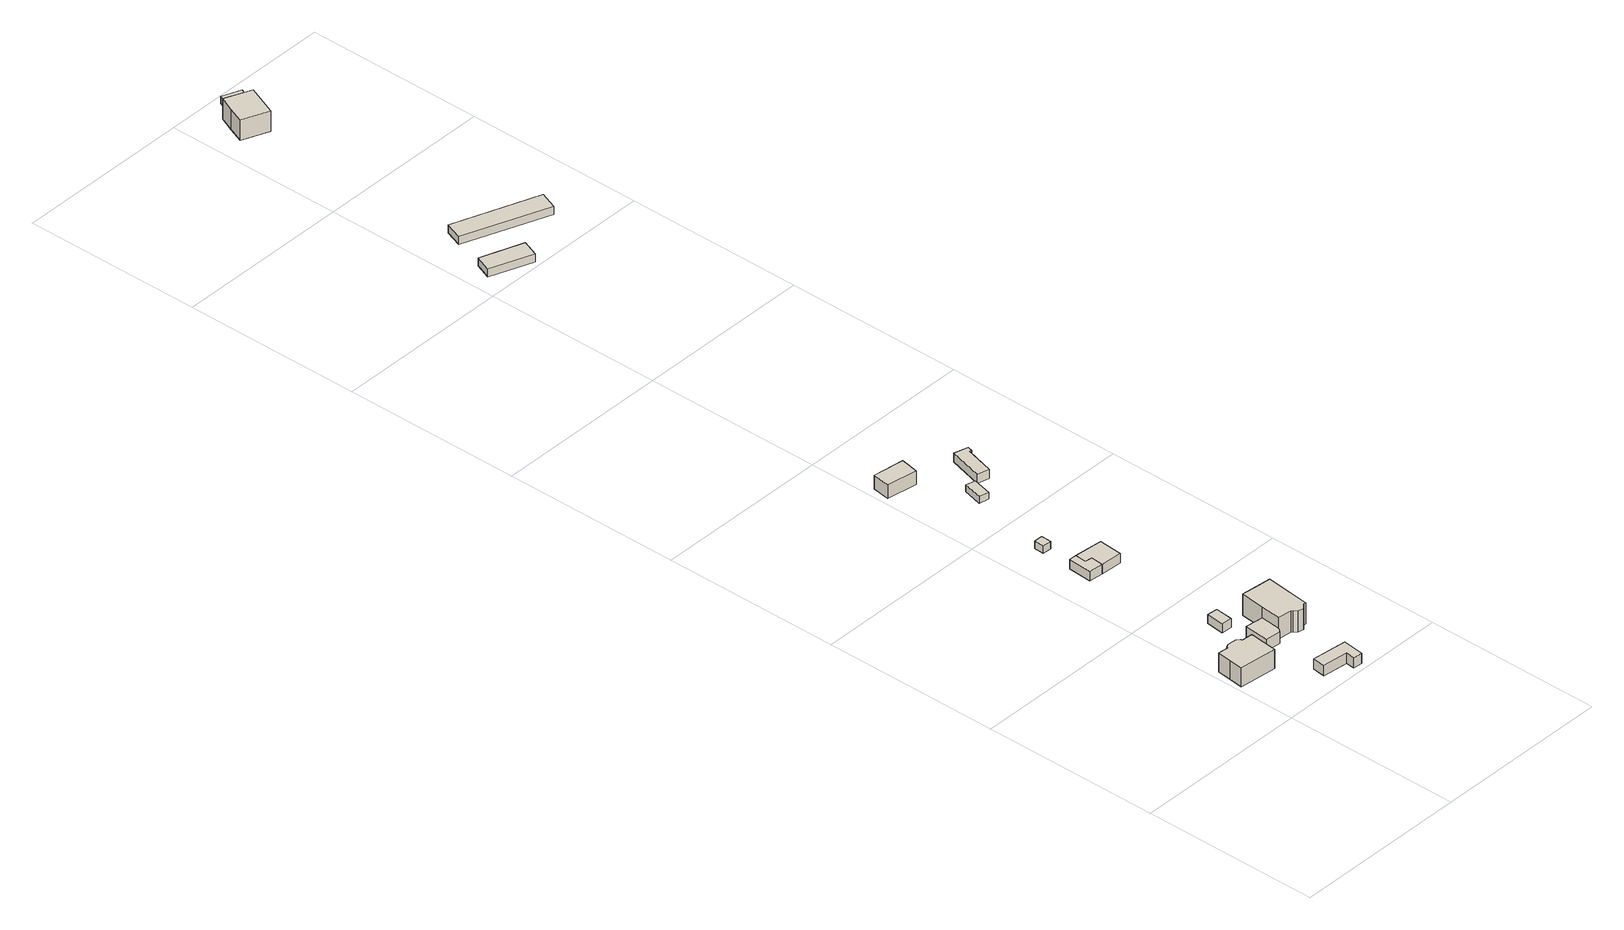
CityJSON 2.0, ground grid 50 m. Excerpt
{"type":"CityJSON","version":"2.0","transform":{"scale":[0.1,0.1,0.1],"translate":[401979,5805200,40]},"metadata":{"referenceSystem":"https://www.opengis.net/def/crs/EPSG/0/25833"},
"CityObjects":{
"building1":{"type":"Building","attributes":{"Gemeindeschluessel":"11000009","BezugspunktDach":"2200","function":"31001_1010","measuredHeight":8.02,"storeysAboveGround":1},"address":[{"country":"Germany","locality":"Berlin","thoroughfareNumber":"80","thoroughfareName":"Kleine Waldstraße"}],"geometry":[{"type":"Solid","lod":"1","boundaries":[[[[0,1,2,3,4,5,6,7,8,9,10,11]],[[12,13,14,15,16,17,18,19,20,21,22,23]],[[12,23,11,10]],[[13,12,10,9]],[[14,13,9,8]],[[15,14,8,7]],[[16,15,7,6]],[[17,16,6,5]],[[18,17,5,4]],[[19,18,4,3]],[[20,19,3,2]],[[21,20,2,1]],[[22,21,1,0]],[[23,22,0,11]]]]}]},
"building2":{"type":"Building","attributes":{"Gemeindeschluessel":"11000009","BezugspunktDach":"2200","function":"31001_1313","measuredHeight":3,"storeysAboveGround":1},"address":[{"country":"Germany","locality":"Berlin","thoroughfareNumber":"81 (2)","thoroughfareName":"Kleine Waldstraße"}],"geometry":[{"type":"Solid","lod":"1","boundaries":[[[[24,25,26,27,28,29]],[[30,31,32,33,34,35]],[[30,35,29,28]],[[31,30,28,27]],[[32,31,27,26]],[[33,32,26,25]],[[34,33,25,24]],[[35,34,24,29]]]]}]},
"building3":{"type":"Building","attributes":{"Gemeindeschluessel":"11000009","BezugspunktDach":"2200","function":"31001_2463","measuredHeight":3.31,"storeysAboveGround":1},"address":[{"country":"Germany","locality":"Berlin","thoroughfareNumber":"81 (1)","thoroughfareName":"Kleine Waldstraße"}],"geometry":[{"type":"Solid","lod":"1","boundaries":[[[[36,37,38,39,40]],[[41,42,43,44,45]],[[41,45,40,39]],[[42,41,39,38]],[[43,42,38,37]],[[44,43,37,36]],[[45,44,36,40]]]]}]},
"building4":{"type":"Building","attributes":{"Gemeindeschluessel":"11000009","BezugspunktDach":"2200","function":"31001_2000","measuredHeight":2.67,"storeysAboveGround":1},"address":[{"country":"Germany","locality":"Berlin","thoroughfareNumber":"80 (1)","thoroughfareName":"Kleine Waldstraße"}],"geometry":[{"type":"Solid","lod":"1","boundaries":[[[[46,47,48,49]],[[50,51,52,53]],[[50,53,49,48]],[[51,50,48,47]],[[52,51,47,46]],[[53,52,46,49]]]]}]},
"building5":{"type":"Building","attributes":{"Gemeindeschluessel":"11000009","BezugspunktDach":"2200","function":"51009_1610","measuredHeight":2.74,"storeysAboveGround":0},"address":[{"country":"Germany","locality":"Berlin"}],"geometry":[{"type":"Solid","lod":"1","boundaries":[[[[54,55,56,57,58,59]],[[60,61,62,63,64,65]],[[60,65,59,58]],[[61,60,58,57]],[[62,61,57,56]],[[63,62,56,55]],[[64,63,55,54]],[[65,64,54,59]]]]}]},
"building6":{"type":"Building","attributes":{"Gemeindeschluessel":"11000009","BezugspunktDach":"2200","function":"31001_1010","measuredHeight":7.67,"storeysAboveGround":1},"address":[{"country":"Germany","locality":"Berlin","thoroughfareNumber":"81","thoroughfareName":"Kleine Waldstraße"}],"geometry":[{"type":"Solid","lod":"1","boundaries":[[[[66,67,68,69,70,71,72,73,74,75,76]],[[77,78,79,80,81,82,83,84,85,86,87]],[[77,87,76,75]],[[78,77,75,74]],[[79,78,74,73]],[[80,79,73,72]],[[81,80,72,71]],[[82,81,71,70]],[[83,82,70,69]],[[84,83,69,68]],[[85,84,68,67]],[[86,85,67,66]],[[87,86,66,76]]]]}]},
"building7":{"type":"Building","attributes":{"Gemeindeschluessel":"11000009","BezugspunktDach":"2200","function":"31001_1000","measuredHeight":2.73,"storeysAboveGround":1},"address":[{"country":"Germany","locality":"Berlin","thoroughfareNumber":"75","thoroughfareName":"Kleine Waldstraße"}],"geometry":[{"type":"Solid","lod":"1","boundaries":[[[[55,54,88,89,57,56]],[[61,90,91,64,63,62]],[[61,62,56,57]],[[90,61,57,89]],[[91,90,89,88]],[[64,91,88,54]],[[63,64,54,55]],[[62,63,55,56]]]]}]},
"building8":{"type":"Building","attributes":{"Gemeindeschluessel":"11000009","BezugspunktDach":"2200","function":"31001_2000","measuredHeight":2.18,"storeysAboveGround":1},"address":[{"country":"Germany","locality":"Berlin","thoroughfareNumber":"75 (1)","thoroughfareName":"Kleine Waldstraße"}],"geometry":[{"type":"Solid","lod":"1","boundaries":[[[[92,93,94,95]],[[96,97,98,99]],[[96,99,95,94]],[[97,96,94,93]],[[98,97,93,92]],[[99,98,92,95]]]]}]},
"building9":{"type":"Building","attributes":{"Gemeindeschluessel":"11000009","BezugspunktDach":"2200","function":"31001_2723","measuredHeight":3.93,"storeysAboveGround":1},"address":[{"country":"Germany","locality":"Berlin","thoroughfareNumber":"77C","thoroughfareName":"Kleine Waldstraße"}],"geometry":[{"type":"Solid","lod":"1","boundaries":[[[[100,101,102,103]],[[104,105,106,107]],[[104,107,103,102]],[[105,104,102,101]],[[106,105,101,100]],[[107,106,100,103]]]]}]},
"building10":{"type":"Building","attributes":{"Gemeindeschluessel":"11000009","BezugspunktDach":"2200","function":"31001_2000","measuredHeight":2.58,"storeysAboveGround":1},"address":[{"country":"Germany","locality":"Berlin","thoroughfareNumber":"365 (4)","thoroughfareName":"Fliegenpilzstraße"}],"geometry":[{"type":"Solid","lod":"1","boundaries":[[[[108,109,110,111]],[[112,113,114,115]],[[112,115,111,110]],[[113,112,110,109]],[[114,113,109,108]],[[115,114,108,111]]]]}]},
"building11":{"type":"Building","attributes":{"Gemeindeschluessel":"11000009","BezugspunktDach":"2200","function":"31001_2000","measuredHeight":2.6,"storeysAboveGround":1},"address":[{"country":"Germany","locality":"Berlin","thoroughfareNumber":"365 (3)","thoroughfareName":"Fliegenpilzstraße"}],"geometry":[{"type":"Solid","lod":"1","boundaries":[[[[116,117,118,119,120,121]],[[122,123,124,125,126,127]],[[122,127,121,120]],[[123,122,120,119]],[[124,123,119,118]],[[125,124,118,117]],[[126,125,117,116]],[[127,126,116,121]]]]}]},
"building12":{"type":"Building","attributes":{"Gemeindeschluessel":"11000009","BezugspunktDach":"2200","function":"31001_2463","measuredHeight":2.23,"storeysAboveGround":1},"address":[{"country":"Germany","locality":"Berlin","thoroughfareNumber":"336 (5)","thoroughfareName":"Perlpilzstraße"}],"geometry":[{"type":"Solid","lod":"1","boundaries":[[[[128,129,130,131]],[[132,133,134,135]],[[132,135,131,130]],[[133,132,130,129]],[[134,133,129,128]],[[135,134,128,131]]]]}]},
"building13":{"type":"Building","attributes":{"Gemeindeschluessel":"11000009","BezugspunktDach":"2200","function":"31001_2463","measuredHeight":2.33,"storeysAboveGround":1},"address":[{"country":"Germany","locality":"Berlin","thoroughfareNumber":"336 (4)","thoroughfareName":"Perlpilzstraße"}],"geometry":[{"type":"Solid","lod":"1","boundaries":[[[[136,137,138,139]],[[140,141,142,143]],[[140,143,139,138]],[[141,140,138,137]],[[142,141,137,136]],[[143,142,136,139]]]]}]},
"building14":{"type":"Building","attributes":{"Gemeindeschluessel":"11000009","BezugspunktDach":"2200","function":"31001_1010","measuredHeight":7.88,"storeysAboveGround":1},"address":[{"country":"Germany","locality":"Berlin","thoroughfareNumber":"325D","thoroughfareName":"Perlpilzstraße"}],"geometry":[{"type":"Solid","lod":"1","boundaries":[[[[144,145,146,147,148]],[[149,150,151,152,153]],[[149,153,148,147]],[[150,149,147,146]],[[151,150,146,145]],[[152,151,145,144]],[[153,152,144,148]]]]}]},
"building15":{"type":"Building","attributes":{"Gemeindeschluessel":"11000009","BezugspunktDach":"2200","function":"31001_2463","measuredHeight":2.11,"storeysAboveGround":1},"address":[{"country":"Germany","locality":"Berlin","thoroughfareNumber":"325D (1)","thoroughfareName":"Perlpilzstraße"}],"geometry":[{"type":"Solid","lod":"1","boundaries":[[[[154,155,156,157]],[[158,159,160,161]],[[158,161,157,156]],[[159,158,156,155]],[[160,159,155,154]],[[161,160,154,157]]]]}]}
},
"vertices":[
[112,150,70],[116,189,70],[120,228,70],[88,231,70],[89,236,70],[79,243,70],[55,245,70],[44,240,70],[43,236,70],[15,239,70],[11,199,70],[6,160,70],[11,199,14],[15,239,14],[43,236,14],[44,240,14],[55,245,14],[79,243,14],[89,236,14],[88,231,14],[120,228,14],[116,189,14],[112,150,14],[6,160,14],
[238,36,45],[235,11,45],[261,9,45],[268,68,45],[170,79,45],[166,43,45],[170,79,15],[268,68,15],[261,9,15],[235,11,15],[238,36,15],[166,43,15],
[193,205,48],[202,216,48],[208,273,48],[158,279,48],[151,209,48],[158,279,15],[208,273,15],[202,216,15],[193,205,15],[151,209,15],
[163,331,42],[168,380,42],[139,383,42],[133,333,42],[139,383,16],[168,380,16],[163,331,16],[133,333,16],
[123,700,41],[126,735,41],[106,737,41],[108,769,41],[88,770,41],[83,704,41],[88,770,13],[108,769,13],[106,737,13],[126,735,13],[123,700,13],[83,704,13],
[241,212,80],[244,208,80],[252,199,80],[268,197,80],[281,208,80],[287,207,80],[301,332,80],[258,336,80],[215,341,80],[208,273,80],[202,216,80],[208,273,18],[215,341,18],[258,336,18],[301,332,18],[287,207,18],[281,208,18],[268,197,18],[252,199,18],[244,208,18],[241,212,18],[202,216,18],
[183,696,41],[188,762,41],[188,762,13],[183,696,13],
[118,857,34],[118,885,34],[94,885,34],[93,858,34],[94,885,12],[118,885,12],[118,857,12],[93,858,12],
[105,1266,45],[114,1317,45],[27,1329,45],[19,1280,45],[27,1329,5],[114,1317,5],[105,1266,5],[19,1280,5],
[172,1098,28],[185,1152,28],[158,1158,28],[144,1104,28],[158,1158,8],[185,1152,8],[172,1098,8],[144,1104,8],
[232,1149,36],[254,1231,36],[260,1230,36],[264,1244,36],[225,1254,36],[198,1157,36],[225,1254,10],[264,1244,10],[260,1230,10],[254,1231,10],[232,1149,10],[198,1157,10],
[160,2508,36],[178,2555,36],[60,2598,36],[42,2552,36],[60,2598,13],[178,2555,13],[160,2508,13],[42,2552,13],
[329,2599,36],[348,2649,36],[111,2737,36],[93,2688,36],[111,2737,12],[348,2649,12],[329,2599,12],[93,2688,12],
[124,3305,82],[159,3390,82],[85,3421,82],[67,3378,82],[50,3335,82],[67,3378,22],[85,3421,22],[159,3390,22],[124,3305,22],[50,3335,22],
[170,3418,41],[182,3446,41],[130,3467,41],[119,3439,41],[130,3467,20],[182,3446,20],[170,3418,20],[119,3439,20]
]}
